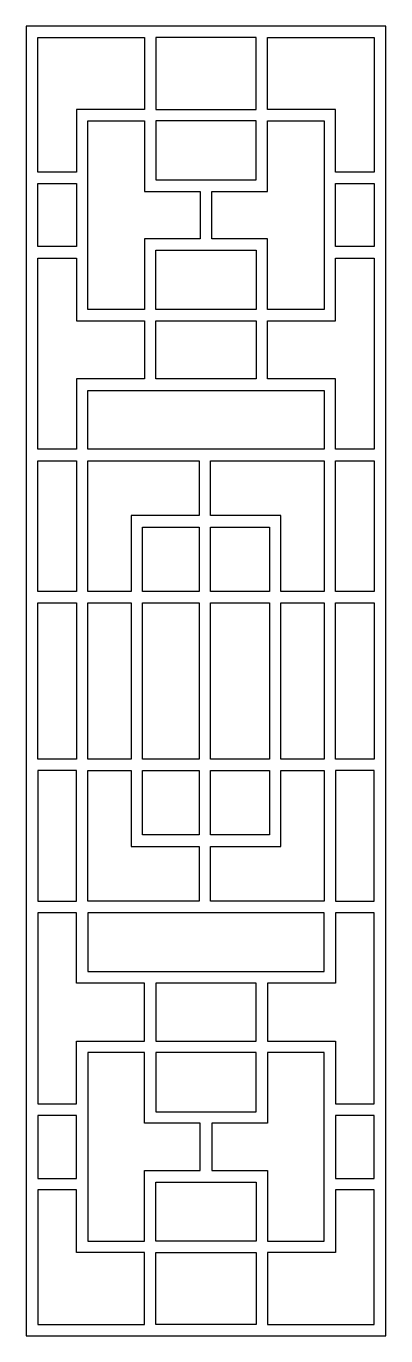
# Model space of a CAD drawing. Header units: centimetres. Extents: x 16.7 to 21.7, y -9 to 9.
import ezdxf

# ---------------------------------------------------------------- set-up
doc = ezdxf.new("R2010")
doc.units = ezdxf.units.CM
doc.header["$MEASUREMENT"] = 0
doc.layers.add('layer 1', color=7, linetype='Continuous')

msp = doc.modelspace()

# ---------------------------------------------------------------- linework, layer by layer
at = {"layer": 'layer 1', "color": 250}
for points, knots in [([(16.71761, 9.00077), (16.71761, 9.00077), (21.65592, 9.00077), (21.65592, 9.00077), (21.65592, 9.00077), (21.65592, 2.54399), (21.65592, -2.54341), (21.65592, -9.00021), (21.65592, -9.00021), (21.65592, -9.00021), (16.71761, -9.00021), (16.71761, -9.00021), (16.71761, -9.00021), (16.71761, -2.54341), (16.71761, 2.54399), (16.71761, 9.00077)], [0, 0, 0, 0, 0.2, 0.2, 0.2, 0.2, 0.4, 0.4, 0.4, 0.4, 0.6, 0.6, 0.6, 0.6, 1, 1, 1, 1]), ([(16.87516, 6.99482), (16.87516, 6.99482), (17.40842, 6.99482), (17.40842, 6.99482), (17.40842, 6.99482), (17.40842, 6.99482), (17.40842, 7.85697), (17.40842, 7.85697), (17.40842, 7.85697), (17.40842, 7.85697), (18.34032, 7.85697), (18.34032, 7.85697), (18.34032, 7.85697), (18.34032, 7.85697), (18.34032, 8.84379), (18.34032, 8.84379), (18.34032, 8.84379), (18.34032, 8.84379), (16.87516, 8.84379), (16.87516, 8.84379), (16.87516, 8.84379), (16.87516, 8.84379), (16.87516, 6.99482), (16.87516, 6.99482)], [0, 0, 0, 0, 0.14285714, 0.14285714, 0.14285714, 0.14285714, 0.28571429, 0.28571429, 0.28571429, 0.28571429, 0.42857143, 0.42857143, 0.42857143, 0.42857143, 0.57142857, 0.57142857, 0.57142857, 0.57142857, 0.71428571, 0.71428571, 0.71428571, 0.71428571, 1, 1, 1, 1]), ([(19.87559, 8.84379), (19.87559, 8.84379), (19.87559, 7.85697), (19.87559, 7.85697), (19.87559, 7.85697), (19.87559, 7.85697), (18.49798, 7.85697), (18.49798, 7.85697), (18.49798, 7.85697), (18.49798, 7.85697), (18.49798, 8.84379), (18.49798, 8.84379), (18.49798, 8.84379), (18.49798, 8.84379), (19.87559, 8.84379), (19.87559, 8.84379)], [0, 0, 0, 0, 0.2, 0.2, 0.2, 0.2, 0.4, 0.4, 0.4, 0.4, 0.6, 0.6, 0.6, 0.6, 1, 1, 1, 1]), ([(20.96503, 6.99482), (20.96503, 6.99482), (21.49826, 6.99482), (21.49826, 6.99482), (21.49826, 6.99482), (21.49826, 6.99482), (21.49826, 8.84379), (21.49826, 8.84379), (21.49826, 8.84379), (21.49826, 8.84379), (20.03315, 8.84379), (20.03315, 8.84379), (20.03315, 8.84379), (20.03315, 8.84379), (20.03315, 7.85697), (20.03315, 7.85697), (20.03315, 7.85697), (20.03315, 7.85697), (20.96503, 7.85697), (20.96503, 7.85697), (20.96503, 7.85697), (20.96503, 7.85697), (20.96503, 6.99482), (20.96503, 6.99482)], [0, 0, 0, 0, 0.14285714, 0.14285714, 0.14285714, 0.14285714, 0.28571429, 0.28571429, 0.28571429, 0.28571429, 0.42857143, 0.42857143, 0.42857143, 0.42857143, 0.57142857, 0.57142857, 0.57142857, 0.57142857, 0.71428571, 0.71428571, 0.71428571, 0.71428571, 1, 1, 1, 1]), ([(19.10798, 6.07806), (19.10798, 6.07806), (19.10798, 6.73014), (19.10798, 6.73014), (19.10798, 6.73014), (19.10798, 6.73014), (18.34032, 6.73014), (18.34032, 6.73014), (18.34032, 6.73014), (18.34032, 6.73014), (18.34032, 7.69997), (18.34032, 7.69997), (18.34032, 7.69997), (18.34032, 7.69997), (17.56607, 7.69997), (17.56607, 7.69997), (17.56607, 7.69997), (17.56607, 7.69997), (17.56607, 5.10816), (17.56607, 5.10816), (17.56607, 5.10816), (17.56607, 5.10816), (18.34032, 5.10816), (18.34032, 5.10816), (18.34032, 5.10816), (18.34032, 5.10816), (18.34032, 6.07806), (18.34032, 6.07806), (18.34032, 6.07806), (18.34032, 6.07806), (19.10798, 6.07806), (19.10798, 6.07806)], [0, 0, 0, 0, 0.11111111, 0.11111111, 0.11111111, 0.11111111, 0.22222222, 0.22222222, 0.22222222, 0.22222222, 0.33333333, 0.33333333, 0.33333333, 0.33333333, 0.44444444, 0.44444444, 0.44444444, 0.44444444, 0.55555556, 0.55555556, 0.55555556, 0.55555556, 0.66666667, 0.66666667, 0.66666667, 0.66666667, 0.77777778, 0.77777778, 0.77777778, 0.77777778, 1, 1, 1, 1]), ([(19.87559, 7.69997), (19.87559, 7.69997), (19.87559, 6.88716), (19.87559, 6.88716), (19.87559, 6.88716), (19.87559, 6.88716), (18.49798, 6.88716), (18.49798, 6.88716), (18.49798, 6.88716), (18.49798, 6.88716), (18.49798, 7.69997), (18.49798, 7.69997), (18.49798, 7.69997), (18.49798, 7.69997), (19.87559, 7.69997), (19.87559, 7.69997)], [0, 0, 0, 0, 0.2, 0.2, 0.2, 0.2, 0.4, 0.4, 0.4, 0.4, 0.6, 0.6, 0.6, 0.6, 1, 1, 1, 1]), ([(19.26562, 6.73014), (19.26562, 6.73014), (19.26562, 6.07806), (19.26562, 6.07806), (19.26562, 6.07806), (19.26562, 6.07806), (20.03315, 6.07806), (20.03315, 6.07806), (20.03315, 6.07806), (20.03315, 6.07806), (20.03315, 5.10816), (20.03315, 5.10816), (20.03315, 5.10816), (20.03315, 5.10816), (20.80753, 5.10816), (20.80753, 5.10816), (20.80753, 5.10816), (20.80753, 5.10816), (20.80753, 7.69997), (20.80753, 7.69997), (20.80753, 7.69997), (20.80753, 7.69997), (20.03315, 7.69997), (20.03315, 7.69997), (20.03315, 7.69997), (20.03315, 7.69997), (20.03315, 6.73014), (20.03315, 6.73014), (20.03315, 6.73014), (20.03315, 6.73014), (19.26562, 6.73014), (19.26562, 6.73014)], [0, 0, 0, 0, 0.11111111, 0.11111111, 0.11111111, 0.11111111, 0.22222222, 0.22222222, 0.22222222, 0.22222222, 0.33333333, 0.33333333, 0.33333333, 0.33333333, 0.44444444, 0.44444444, 0.44444444, 0.44444444, 0.55555556, 0.55555556, 0.55555556, 0.55555556, 0.66666667, 0.66666667, 0.66666667, 0.66666667, 0.77777778, 0.77777778, 0.77777778, 0.77777778, 1, 1, 1, 1]), ([(17.40842, 6.83782), (17.40842, 6.83782), (16.87516, 6.83782), (16.87516, 6.83782), (16.87516, 6.83782), (16.87516, 6.83782), (16.87516, 5.97037), (16.87516, 5.97037), (16.87516, 5.97037), (16.87516, 5.97037), (17.40842, 5.97037), (17.40842, 5.97037), (17.40842, 5.97037), (17.40842, 5.97037), (17.40842, 6.83782), (17.40842, 6.83782)], [0, 0, 0, 0, 0.2, 0.2, 0.2, 0.2, 0.4, 0.4, 0.4, 0.4, 0.6, 0.6, 0.6, 0.6, 1, 1, 1, 1]), ([(21.49826, 6.83782), (21.49826, 6.83782), (20.96503, 6.83782), (20.96503, 6.83782), (20.96503, 6.83782), (20.96503, 6.83782), (20.96503, 5.97037), (20.96503, 5.97037), (20.96503, 5.97037), (20.96503, 5.97037), (21.49826, 5.97037), (21.49826, 5.97037), (21.49826, 5.97037), (21.49826, 5.97037), (21.49826, 6.83782), (21.49826, 6.83782)], [0, 0, 0, 0, 0.2, 0.2, 0.2, 0.2, 0.4, 0.4, 0.4, 0.4, 0.6, 0.6, 0.6, 0.6, 1, 1, 1, 1]), ([(16.87516, 3.18547), (16.87516, 3.18547), (17.40842, 3.18547), (17.40842, 3.18547), (17.40842, 3.18547), (17.40842, 3.18547), (17.40842, 4.15148), (17.40842, 4.15148), (17.40842, 4.15148), (17.40842, 4.15148), (18.34032, 4.15148), (18.34032, 4.15148), (18.34032, 4.15148), (18.34032, 4.15148), (18.34032, 4.95123), (18.34032, 4.95123), (18.34032, 4.95123), (18.34032, 4.95123), (17.40842, 4.95123), (17.40842, 4.95123), (17.40842, 4.95123), (17.40842, 4.95123), (17.40842, 5.81337), (17.40842, 5.81337), (17.40842, 5.81337), (17.40842, 5.81337), (16.87516, 5.81337), (16.87516, 5.81337), (16.87516, 5.81337), (16.87516, 5.81337), (16.87516, 3.18547), (16.87516, 3.18547)], [0, 0, 0, 0, 0.11111111, 0.11111111, 0.11111111, 0.11111111, 0.22222222, 0.22222222, 0.22222222, 0.22222222, 0.33333333, 0.33333333, 0.33333333, 0.33333333, 0.44444444, 0.44444444, 0.44444444, 0.44444444, 0.55555556, 0.55555556, 0.55555556, 0.55555556, 0.66666667, 0.66666667, 0.66666667, 0.66666667, 0.77777778, 0.77777778, 0.77777778, 0.77777778, 1, 1, 1, 1]), ([(19.87559, 5.10816), (19.87559, 5.10816), (19.87559, 5.92103), (19.87559, 5.92103), (19.87559, 5.92103), (19.87559, 5.92103), (18.49798, 5.92103), (18.49798, 5.92103), (18.49798, 5.92103), (18.49798, 5.92103), (18.49798, 5.10816), (18.49798, 5.10816), (18.49798, 5.10816), (18.49798, 5.10816), (19.87559, 5.10816), (19.87559, 5.10816)], [0, 0, 0, 0, 0.2, 0.2, 0.2, 0.2, 0.4, 0.4, 0.4, 0.4, 0.6, 0.6, 0.6, 0.6, 1, 1, 1, 1]), ([(20.96503, 3.18547), (20.96503, 3.18547), (21.49826, 3.18547), (21.49826, 3.18547), (21.49826, 3.18547), (21.49826, 3.18547), (21.49826, 5.81337), (21.49826, 5.81337), (21.49826, 5.81337), (21.49826, 5.81337), (20.96503, 5.81337), (20.96503, 5.81337), (20.96503, 5.81337), (20.96503, 5.81337), (20.96503, 4.95123), (20.96503, 4.95123), (20.96503, 4.95123), (20.96503, 4.95123), (20.03315, 4.95123), (20.03315, 4.95123), (20.03315, 4.95123), (20.03315, 4.95123), (20.03315, 4.15148), (20.03315, 4.15148), (20.03315, 4.15148), (20.03315, 4.15148), (20.96503, 4.15148), (20.96503, 4.15148), (20.96503, 4.15148), (20.96503, 4.15148), (20.96503, 3.18547), (20.96503, 3.18547)], [0, 0, 0, 0, 0.11111111, 0.11111111, 0.11111111, 0.11111111, 0.22222222, 0.22222222, 0.22222222, 0.22222222, 0.33333333, 0.33333333, 0.33333333, 0.33333333, 0.44444444, 0.44444444, 0.44444444, 0.44444444, 0.55555556, 0.55555556, 0.55555556, 0.55555556, 0.66666667, 0.66666667, 0.66666667, 0.66666667, 0.77777778, 0.77777778, 0.77777778, 0.77777778, 1, 1, 1, 1]), ([(19.87559, 4.15148), (19.87559, 4.15148), (19.87559, 4.95123), (19.87559, 4.95123), (19.87559, 4.95123), (19.87559, 4.95123), (18.49798, 4.95123), (18.49798, 4.95123), (18.49798, 4.95123), (18.49798, 4.95123), (18.49798, 4.15148), (18.49798, 4.15148), (18.49798, 4.15148), (18.49798, 4.15148), (19.87559, 4.15148), (19.87559, 4.15148)], [0, 0, 0, 0, 0.2, 0.2, 0.2, 0.2, 0.4, 0.4, 0.4, 0.4, 0.6, 0.6, 0.6, 0.6, 1, 1, 1, 1]), ([(17.56607, 3.18547), (17.56607, 3.18547), (20.80753, 3.18547), (20.80753, 3.18547), (20.80753, 3.18547), (20.80753, 3.18547), (20.80753, 3.99452), (20.80753, 3.99452), (20.80753, 3.99452), (20.80753, 3.99452), (17.56607, 3.99452), (17.56607, 3.99452), (17.56607, 3.99452), (17.56607, 3.99452), (17.56607, 3.18547), (17.56607, 3.18547)], [0, 0, 0, 0, 0.2, 0.2, 0.2, 0.2, 0.4, 0.4, 0.4, 0.4, 0.6, 0.6, 0.6, 0.6, 1, 1, 1, 1]), ([(16.87516, 1.23098), (16.87516, 1.23098), (17.40842, 1.23098), (17.40842, 1.23098), (17.40842, 1.23098), (17.40842, 1.23098), (17.40842, 3.02847), (17.40842, 3.02847), (17.40842, 3.02847), (17.40842, 3.02847), (16.87516, 3.02847), (16.87516, 3.02847), (16.87516, 3.02847), (16.87516, 3.02847), (16.87516, 1.23098), (16.87516, 1.23098)], [0, 0, 0, 0, 0.2, 0.2, 0.2, 0.2, 0.4, 0.4, 0.4, 0.4, 0.6, 0.6, 0.6, 0.6, 1, 1, 1, 1]), ([(19.09284, 2.27334), (19.09284, 2.27334), (19.09284, 3.02847), (19.09284, 3.02847), (19.09284, 3.02847), (19.09284, 3.02847), (17.56607, 3.02847), (17.56607, 3.02847), (17.56607, 3.02847), (17.56607, 3.02847), (17.56607, 1.23098), (17.56607, 1.23098), (17.56607, 1.23098), (17.56607, 1.23098), (18.15826, 1.23098), (18.15826, 1.23098), (18.15826, 1.23098), (18.15826, 1.23098), (18.15826, 2.27334), (18.15826, 2.27334), (18.15826, 2.27334), (18.15826, 2.27334), (19.09284, 2.27334), (19.09284, 2.27334)], [0, 0, 0, 0, 0.14285714, 0.14285714, 0.14285714, 0.14285714, 0.28571429, 0.28571429, 0.28571429, 0.28571429, 0.42857143, 0.42857143, 0.42857143, 0.42857143, 0.57142857, 0.57142857, 0.57142857, 0.57142857, 0.71428571, 0.71428571, 0.71428571, 0.71428571, 1, 1, 1, 1]), ([(19.24955, 3.02847), (19.24955, 3.02847), (19.24955, 2.27334), (19.24955, 2.27334), (19.24955, 2.27334), (19.24955, 2.27334), (20.21531, 2.27334), (20.21531, 2.27334), (20.21531, 2.27334), (20.21531, 2.27334), (20.21531, 1.23098), (20.21531, 1.23098), (20.21531, 1.23098), (20.21531, 1.23098), (20.80753, 1.23098), (20.80753, 1.23098), (20.80753, 1.23098), (20.80753, 1.23098), (20.80753, 3.02847), (20.80753, 3.02847), (20.80753, 3.02847), (20.80753, 3.02847), (19.24955, 3.02847), (19.24955, 3.02847)], [0, 0, 0, 0, 0.14285714, 0.14285714, 0.14285714, 0.14285714, 0.28571429, 0.28571429, 0.28571429, 0.28571429, 0.42857143, 0.42857143, 0.42857143, 0.42857143, 0.57142857, 0.57142857, 0.57142857, 0.57142857, 0.71428571, 0.71428571, 0.71428571, 0.71428571, 1, 1, 1, 1]), ([(20.96503, 1.23098), (20.96503, 1.23098), (21.49826, 1.23098), (21.49826, 1.23098), (21.49826, 1.23098), (21.49826, 1.23098), (21.49826, 3.02847), (21.49826, 3.02847), (21.49826, 3.02847), (21.49826, 3.02847), (20.96503, 3.02847), (20.96503, 3.02847), (20.96503, 3.02847), (20.96503, 3.02847), (20.96503, 1.23098), (20.96503, 1.23098)], [0, 0, 0, 0, 0.2, 0.2, 0.2, 0.2, 0.4, 0.4, 0.4, 0.4, 0.6, 0.6, 0.6, 0.6, 1, 1, 1, 1]), ([(18.31584, 1.22879), (18.31584, 1.22879), (19.09284, 1.22879), (19.09284, 1.22879), (19.09284, 1.22879), (19.09284, 1.22879), (19.09284, 2.11635), (19.09284, 2.11635), (19.09284, 2.11635), (19.09284, 2.11635), (18.31584, 2.11635), (18.31584, 2.11635), (18.31584, 2.11635), (18.31584, 2.11635), (18.31584, 1.22879), (18.31584, 1.22879)], [0, 0, 0, 0, 0.2, 0.2, 0.2, 0.2, 0.4, 0.4, 0.4, 0.4, 0.6, 0.6, 0.6, 0.6, 1, 1, 1, 1]), ([(19.24955, 2.11635), (19.24955, 2.11635), (19.24955, 1.22879), (19.24955, 1.22879), (19.24955, 1.22879), (19.24955, 1.22879), (20.05767, 1.22879), (20.05767, 1.22879), (20.05767, 1.22879), (20.05767, 1.22879), (20.05767, 2.11635), (20.05767, 2.11635), (20.05767, 2.11635), (20.05767, 2.11635), (19.24955, 2.11635), (19.24955, 2.11635)], [0, 0, 0, 0, 0.2, 0.2, 0.2, 0.2, 0.4, 0.4, 0.4, 0.4, 0.6, 0.6, 0.6, 0.6, 1, 1, 1, 1]), ([(17.40842, 1.074), (17.40842, 1.074), (16.87516, 1.074), (16.87516, 1.074), (16.87516, 1.074), (16.87516, 0.33127), (16.87516, -0.33072), (16.87516, -1.07343), (16.87516, -1.07343), (16.87516, -1.07343), (17.40842, -1.07343), (17.40842, -1.07343), (17.40842, -1.07343), (17.40842, -0.33072), (17.40842, 0.33127), (17.40842, 1.074)], [0, 0, 0, 0, 0.2, 0.2, 0.2, 0.2, 0.4, 0.4, 0.4, 0.4, 0.6, 0.6, 0.6, 0.6, 1, 1, 1, 1]), ([(18.05858, -1.07343), (18.05858, -1.07343), (18.05858, -1.07293), (18.05858, -1.07293), (18.05858, -1.07293), (18.05858, -1.07293), (18.15826, -1.07293), (18.15826, -1.07293), (18.15826, -1.07293), (18.15826, -1.07293), (18.15826, 1.07313), (18.15826, 1.07313), (18.15826, 1.07313), (18.15826, 1.07313), (18.05858, 1.07313), (18.05858, 1.07313), (18.05858, 1.07313), (18.05858, 1.07313), (18.05858, 1.074), (18.05858, 1.074), (18.05858, 1.074), (18.05858, 1.074), (17.56607, 1.074), (17.56607, 1.074), (17.56607, 1.074), (17.56607, 0.33127), (17.56607, -0.33072), (17.56607, -1.07343), (17.56607, -1.07343), (17.56607, -1.07343), (18.05858, -1.07343), (18.05858, -1.07343)], [0, 0, 0, 0, 0.11111111, 0.11111111, 0.11111111, 0.11111111, 0.22222222, 0.22222222, 0.22222222, 0.22222222, 0.33333333, 0.33333333, 0.33333333, 0.33333333, 0.44444444, 0.44444444, 0.44444444, 0.44444444, 0.55555556, 0.55555556, 0.55555556, 0.55555556, 0.66666667, 0.66666667, 0.66666667, 0.66666667, 0.77777778, 0.77777778, 0.77777778, 0.77777778, 1, 1, 1, 1]), ([(18.31584, -1.07293), (18.31584, -1.07293), (19.09284, -1.07293), (19.09284, -1.07293), (19.09284, -1.07293), (19.09284, -1.07293), (19.09284, 1.07313), (19.09284, 1.07313), (19.09284, 1.07313), (19.09284, 1.07313), (18.31584, 1.07313), (18.31584, 1.07313), (18.31584, 1.07313), (18.31584, 1.07313), (18.31584, -1.07293), (18.31584, -1.07293)], [0, 0, 0, 0, 0.2, 0.2, 0.2, 0.2, 0.4, 0.4, 0.4, 0.4, 0.6, 0.6, 0.6, 0.6, 1, 1, 1, 1]), ([(20.05767, 1.07313), (20.05767, 1.07313), (19.24955, 1.07313), (19.24955, 1.07313), (19.24955, 1.07313), (19.24955, 1.07313), (19.24955, -1.07293), (19.24955, -1.07293), (19.24955, -1.07293), (19.24955, -1.07293), (20.05767, -1.07293), (20.05767, -1.07293), (20.05767, -1.07293), (20.05767, -1.07293), (20.05767, 1.07313), (20.05767, 1.07313)], [0, 0, 0, 0, 0.2, 0.2, 0.2, 0.2, 0.4, 0.4, 0.4, 0.4, 0.6, 0.6, 0.6, 0.6, 1, 1, 1, 1]), ([(20.28378, 1.074), (20.28378, 1.074), (20.28378, 1.07313), (20.28378, 1.07313), (20.28378, 1.07313), (20.28378, 1.07313), (20.21531, 1.07313), (20.21531, 1.07313), (20.21531, 1.07313), (20.21531, 1.07313), (20.21531, -1.07293), (20.21531, -1.07293), (20.21531, -1.07293), (20.21531, -1.07293), (20.28378, -1.07293), (20.28378, -1.07293), (20.28378, -1.07293), (20.28378, -1.07293), (20.28378, -1.07343), (20.28378, -1.07343), (20.28378, -1.07343), (20.28378, -1.07343), (20.80753, -1.07343), (20.80753, -1.07343), (20.80753, -1.07343), (20.80753, -0.33072), (20.80753, 0.33127), (20.80753, 1.074), (20.80753, 1.074), (20.80753, 1.074), (20.28378, 1.074), (20.28378, 1.074)], [0, 0, 0, 0, 0.11111111, 0.11111111, 0.11111111, 0.11111111, 0.22222222, 0.22222222, 0.22222222, 0.22222222, 0.33333333, 0.33333333, 0.33333333, 0.33333333, 0.44444444, 0.44444444, 0.44444444, 0.44444444, 0.55555556, 0.55555556, 0.55555556, 0.55555556, 0.66666667, 0.66666667, 0.66666667, 0.66666667, 0.77777778, 0.77777778, 0.77777778, 0.77777778, 1, 1, 1, 1]), ([(21.49826, 1.074), (21.49826, 1.074), (20.96503, 1.074), (20.96503, 1.074), (20.96503, 1.074), (20.96503, 0.33127), (20.96503, -0.33072), (20.96503, -1.07343), (20.96503, -1.07343), (20.96503, -1.07343), (21.49826, -1.07343), (21.49826, -1.07343), (21.49826, -1.07343), (21.49826, -0.33072), (21.49826, 0.33127), (21.49826, 1.074)], [0, 0, 0, 0, 0.2, 0.2, 0.2, 0.2, 0.4, 0.4, 0.4, 0.4, 0.6, 0.6, 0.6, 0.6, 1, 1, 1, 1]), ([(16.87516, -1.23041), (16.87516, -1.23041), (17.40842, -1.23041), (17.40842, -1.23041), (17.40842, -1.23041), (17.40842, -1.23041), (17.40842, -3.02791), (17.40842, -3.02791), (17.40842, -3.02791), (17.40842, -3.02791), (16.87516, -3.02791), (16.87516, -3.02791), (16.87516, -3.02791), (16.87516, -3.02791), (16.87516, -1.23041), (16.87516, -1.23041)], [0, 0, 0, 0, 0.2, 0.2, 0.2, 0.2, 0.4, 0.4, 0.4, 0.4, 0.6, 0.6, 0.6, 0.6, 1, 1, 1, 1]), ([(19.09284, -3.02791), (19.09284, -3.02791), (19.09284, -2.27278), (19.09284, -2.27278), (19.09284, -2.27278), (19.09284, -2.27278), (18.15826, -2.27278), (18.15826, -2.27278), (18.15826, -2.27278), (18.15826, -2.27278), (18.15826, -1.23041), (18.15826, -1.23041), (18.15826, -1.23041), (18.15826, -1.23041), (17.56607, -1.23041), (17.56607, -1.23041), (17.56607, -1.23041), (17.56607, -1.23041), (17.56607, -3.02791), (17.56607, -3.02791), (17.56607, -3.02791), (17.56607, -3.02791), (19.09284, -3.02791), (19.09284, -3.02791)], [0, 0, 0, 0, 0.14285714, 0.14285714, 0.14285714, 0.14285714, 0.28571429, 0.28571429, 0.28571429, 0.28571429, 0.42857143, 0.42857143, 0.42857143, 0.42857143, 0.57142857, 0.57142857, 0.57142857, 0.57142857, 0.71428571, 0.71428571, 0.71428571, 0.71428571, 1, 1, 1, 1]), ([(19.09284, -2.11578), (19.09284, -2.11578), (19.09284, -1.22852), (19.09284, -1.22852), (19.09284, -1.22852), (19.09284, -1.22852), (18.31584, -1.22852), (18.31584, -1.22852), (18.31584, -1.22852), (18.31584, -1.22852), (18.31584, -2.11578), (18.31584, -2.11578), (18.31584, -2.11578), (18.31584, -2.11578), (19.09284, -2.11578), (19.09284, -2.11578)], [0, 0, 0, 0, 0.2, 0.2, 0.2, 0.2, 0.4, 0.4, 0.4, 0.4, 0.6, 0.6, 0.6, 0.6, 1, 1, 1, 1]), ([(20.05767, -1.22852), (20.05767, -1.22852), (19.24955, -1.22852), (19.24955, -1.22852), (19.24955, -1.22852), (19.24955, -1.22852), (19.24955, -2.11578), (19.24955, -2.11578), (19.24955, -2.11578), (19.24955, -2.11578), (20.05767, -2.11578), (20.05767, -2.11578), (20.05767, -2.11578), (20.05767, -2.11578), (20.05767, -1.22852), (20.05767, -1.22852)], [0, 0, 0, 0, 0.2, 0.2, 0.2, 0.2, 0.4, 0.4, 0.4, 0.4, 0.6, 0.6, 0.6, 0.6, 1, 1, 1, 1]), ([(19.24955, -2.27278), (19.24955, -2.27278), (19.24955, -3.02791), (19.24955, -3.02791), (19.24955, -3.02791), (19.24955, -3.02791), (20.80753, -3.02791), (20.80753, -3.02791), (20.80753, -3.02791), (20.80753, -3.02791), (20.80753, -1.23041), (20.80753, -1.23041), (20.80753, -1.23041), (20.80753, -1.23041), (20.21531, -1.23041), (20.21531, -1.23041), (20.21531, -1.23041), (20.21531, -1.23041), (20.21531, -2.27278), (20.21531, -2.27278), (20.21531, -2.27278), (20.21531, -2.27278), (19.24955, -2.27278), (19.24955, -2.27278)], [0, 0, 0, 0, 0.14285714, 0.14285714, 0.14285714, 0.14285714, 0.28571429, 0.28571429, 0.28571429, 0.28571429, 0.42857143, 0.42857143, 0.42857143, 0.42857143, 0.57142857, 0.57142857, 0.57142857, 0.57142857, 0.71428571, 0.71428571, 0.71428571, 0.71428571, 1, 1, 1, 1]), ([(20.96503, -1.23041), (20.96503, -1.23041), (21.49826, -1.23041), (21.49826, -1.23041), (21.49826, -1.23041), (21.49826, -1.23041), (21.49826, -3.02791), (21.49826, -3.02791), (21.49826, -3.02791), (21.49826, -3.02791), (20.96503, -3.02791), (20.96503, -3.02791), (20.96503, -3.02791), (20.96503, -3.02791), (20.96503, -1.23041), (20.96503, -1.23041)], [0, 0, 0, 0, 0.2, 0.2, 0.2, 0.2, 0.4, 0.4, 0.4, 0.4, 0.6, 0.6, 0.6, 0.6, 1, 1, 1, 1]), ([(16.87516, -3.1849), (16.87516, -3.1849), (17.40842, -3.1849), (17.40842, -3.1849), (17.40842, -3.1849), (17.40842, -3.1849), (17.40842, -4.15095), (17.40842, -4.15095), (17.40842, -4.15095), (17.40842, -4.15095), (18.34032, -4.15095), (18.34032, -4.15095), (18.34032, -4.15095), (18.34032, -4.15095), (18.34032, -4.95062), (18.34032, -4.95062), (18.34032, -4.95062), (18.34032, -4.95062), (17.40842, -4.95062), (17.40842, -4.95062), (17.40842, -4.95062), (17.40842, -4.95062), (17.40842, -5.81284), (17.40842, -5.81284), (17.40842, -5.81284), (17.40842, -5.81284), (16.87516, -5.81284), (16.87516, -5.81284), (16.87516, -5.81284), (16.87516, -5.81284), (16.87516, -3.1849), (16.87516, -3.1849)], [0, 0, 0, 0, 0.11111111, 0.11111111, 0.11111111, 0.11111111, 0.22222222, 0.22222222, 0.22222222, 0.22222222, 0.33333333, 0.33333333, 0.33333333, 0.33333333, 0.44444444, 0.44444444, 0.44444444, 0.44444444, 0.55555556, 0.55555556, 0.55555556, 0.55555556, 0.66666667, 0.66666667, 0.66666667, 0.66666667, 0.77777778, 0.77777778, 0.77777778, 0.77777778, 1, 1, 1, 1]), ([(17.56607, -3.1849), (17.56607, -3.1849), (20.80753, -3.1849), (20.80753, -3.1849), (20.80753, -3.1849), (20.80753, -3.1849), (20.80753, -3.99395), (20.80753, -3.99395), (20.80753, -3.99395), (20.80753, -3.99395), (17.56607, -3.99395), (17.56607, -3.99395), (17.56607, -3.99395), (17.56607, -3.99395), (17.56607, -3.1849), (17.56607, -3.1849)], [0, 0, 0, 0, 0.2, 0.2, 0.2, 0.2, 0.4, 0.4, 0.4, 0.4, 0.6, 0.6, 0.6, 0.6, 1, 1, 1, 1]), ([(20.96503, -3.1849), (20.96503, -3.1849), (21.49826, -3.1849), (21.49826, -3.1849), (21.49826, -3.1849), (21.49826, -3.1849), (21.49826, -5.81284), (21.49826, -5.81284), (21.49826, -5.81284), (21.49826, -5.81284), (20.96503, -5.81284), (20.96503, -5.81284), (20.96503, -5.81284), (20.96503, -5.81284), (20.96503, -4.95062), (20.96503, -4.95062), (20.96503, -4.95062), (20.96503, -4.95062), (20.03315, -4.95062), (20.03315, -4.95062), (20.03315, -4.95062), (20.03315, -4.95062), (20.03315, -4.15095), (20.03315, -4.15095), (20.03315, -4.15095), (20.03315, -4.15095), (20.96503, -4.15095), (20.96503, -4.15095), (20.96503, -4.15095), (20.96503, -4.15095), (20.96503, -3.1849), (20.96503, -3.1849)], [0, 0, 0, 0, 0.11111111, 0.11111111, 0.11111111, 0.11111111, 0.22222222, 0.22222222, 0.22222222, 0.22222222, 0.33333333, 0.33333333, 0.33333333, 0.33333333, 0.44444444, 0.44444444, 0.44444444, 0.44444444, 0.55555556, 0.55555556, 0.55555556, 0.55555556, 0.66666667, 0.66666667, 0.66666667, 0.66666667, 0.77777778, 0.77777778, 0.77777778, 0.77777778, 1, 1, 1, 1]), ([(19.87559, -4.15095), (19.87559, -4.15095), (19.87559, -4.95062), (19.87559, -4.95062), (19.87559, -4.95062), (19.87559, -4.95062), (18.49798, -4.95062), (18.49798, -4.95062), (18.49798, -4.95062), (18.49798, -4.95062), (18.49798, -4.15095), (18.49798, -4.15095), (18.49798, -4.15095), (18.49798, -4.15095), (19.87559, -4.15095), (19.87559, -4.15095)], [0, 0, 0, 0, 0.2, 0.2, 0.2, 0.2, 0.4, 0.4, 0.4, 0.4, 0.6, 0.6, 0.6, 0.6, 1, 1, 1, 1]), ([(19.10798, -6.07746), (19.10798, -6.07746), (19.10798, -6.72961), (19.10798, -6.72961), (19.10798, -6.72961), (19.10798, -6.72961), (18.34032, -6.72961), (18.34032, -6.72961), (18.34032, -6.72961), (18.34032, -6.72961), (18.34032, -7.69942), (18.34032, -7.69942), (18.34032, -7.69942), (18.34032, -7.69942), (17.56607, -7.69942), (17.56607, -7.69942), (17.56607, -7.69942), (17.56607, -7.69942), (17.56607, -5.10762), (17.56607, -5.10762), (17.56607, -5.10762), (17.56607, -5.10762), (18.34032, -5.10762), (18.34032, -5.10762), (18.34032, -5.10762), (18.34032, -5.10762), (18.34032, -6.07746), (18.34032, -6.07746), (18.34032, -6.07746), (18.34032, -6.07746), (19.10798, -6.07746), (19.10798, -6.07746)], [0, 0, 0, 0, 0.11111111, 0.11111111, 0.11111111, 0.11111111, 0.22222222, 0.22222222, 0.22222222, 0.22222222, 0.33333333, 0.33333333, 0.33333333, 0.33333333, 0.44444444, 0.44444444, 0.44444444, 0.44444444, 0.55555556, 0.55555556, 0.55555556, 0.55555556, 0.66666667, 0.66666667, 0.66666667, 0.66666667, 0.77777778, 0.77777778, 0.77777778, 0.77777778, 1, 1, 1, 1]), ([(19.87559, -5.10762), (19.87559, -5.10762), (19.87559, -5.92052), (19.87559, -5.92052), (19.87559, -5.92052), (19.87559, -5.92052), (18.49798, -5.92052), (18.49798, -5.92052), (18.49798, -5.92052), (18.49798, -5.92052), (18.49798, -5.10762), (18.49798, -5.10762), (18.49798, -5.10762), (18.49798, -5.10762), (19.87559, -5.10762), (19.87559, -5.10762)], [0, 0, 0, 0, 0.2, 0.2, 0.2, 0.2, 0.4, 0.4, 0.4, 0.4, 0.6, 0.6, 0.6, 0.6, 1, 1, 1, 1]), ([(19.26562, -6.72961), (19.26562, -6.72961), (19.26562, -6.07746), (19.26562, -6.07746), (19.26562, -6.07746), (19.26562, -6.07746), (20.03315, -6.07746), (20.03315, -6.07746), (20.03315, -6.07746), (20.03315, -6.07746), (20.03315, -5.10762), (20.03315, -5.10762), (20.03315, -5.10762), (20.03315, -5.10762), (20.80753, -5.10762), (20.80753, -5.10762), (20.80753, -5.10762), (20.80753, -5.10762), (20.80753, -7.69942), (20.80753, -7.69942), (20.80753, -7.69942), (20.80753, -7.69942), (20.03315, -7.69942), (20.03315, -7.69942), (20.03315, -7.69942), (20.03315, -7.69942), (20.03315, -6.72961), (20.03315, -6.72961), (20.03315, -6.72961), (20.03315, -6.72961), (19.26562, -6.72961), (19.26562, -6.72961)], [0, 0, 0, 0, 0.11111111, 0.11111111, 0.11111111, 0.11111111, 0.22222222, 0.22222222, 0.22222222, 0.22222222, 0.33333333, 0.33333333, 0.33333333, 0.33333333, 0.44444444, 0.44444444, 0.44444444, 0.44444444, 0.55555556, 0.55555556, 0.55555556, 0.55555556, 0.66666667, 0.66666667, 0.66666667, 0.66666667, 0.77777778, 0.77777778, 0.77777778, 0.77777778, 1, 1, 1, 1]), ([(17.40842, -6.83728), (17.40842, -6.83728), (16.87516, -6.83728), (16.87516, -6.83728), (16.87516, -6.83728), (16.87516, -6.83728), (16.87516, -5.96977), (16.87516, -5.96977), (16.87516, -5.96977), (16.87516, -5.96977), (17.40842, -5.96977), (17.40842, -5.96977), (17.40842, -5.96977), (17.40842, -5.96977), (17.40842, -6.83728), (17.40842, -6.83728)], [0, 0, 0, 0, 0.2, 0.2, 0.2, 0.2, 0.4, 0.4, 0.4, 0.4, 0.6, 0.6, 0.6, 0.6, 1, 1, 1, 1]), ([(21.49826, -6.83728), (21.49826, -6.83728), (20.96503, -6.83728), (20.96503, -6.83728), (20.96503, -6.83728), (20.96503, -6.83728), (20.96503, -5.96977), (20.96503, -5.96977), (20.96503, -5.96977), (20.96503, -5.96977), (21.49826, -5.96977), (21.49826, -5.96977), (21.49826, -5.96977), (21.49826, -5.96977), (21.49826, -6.83728), (21.49826, -6.83728)], [0, 0, 0, 0, 0.2, 0.2, 0.2, 0.2, 0.4, 0.4, 0.4, 0.4, 0.6, 0.6, 0.6, 0.6, 1, 1, 1, 1]), ([(16.87516, -6.99422), (16.87516, -6.99422), (17.40842, -6.99422), (17.40842, -6.99422), (17.40842, -6.99422), (17.40842, -6.99422), (17.40842, -7.85641), (17.40842, -7.85641), (17.40842, -7.85641), (17.40842, -7.85641), (18.34032, -7.85641), (18.34032, -7.85641), (18.34032, -7.85641), (18.34032, -7.85641), (18.34032, -8.8432), (18.34032, -8.8432), (18.34032, -8.8432), (18.34032, -8.8432), (16.87516, -8.8432), (16.87516, -8.8432), (16.87516, -8.8432), (16.87516, -8.8432), (16.87516, -6.99422), (16.87516, -6.99422)], [0, 0, 0, 0, 0.14285714, 0.14285714, 0.14285714, 0.14285714, 0.28571429, 0.28571429, 0.28571429, 0.28571429, 0.42857143, 0.42857143, 0.42857143, 0.42857143, 0.57142857, 0.57142857, 0.57142857, 0.57142857, 0.71428571, 0.71428571, 0.71428571, 0.71428571, 1, 1, 1, 1]), ([(19.87559, -7.69942), (19.87559, -7.69942), (19.87559, -6.88655), (19.87559, -6.88655), (19.87559, -6.88655), (19.87559, -6.88655), (18.49798, -6.88655), (18.49798, -6.88655), (18.49798, -6.88655), (18.49798, -6.88655), (18.49798, -7.69942), (18.49798, -7.69942), (18.49798, -7.69942), (18.49798, -7.69942), (19.87559, -7.69942), (19.87559, -7.69942)], [0, 0, 0, 0, 0.2, 0.2, 0.2, 0.2, 0.4, 0.4, 0.4, 0.4, 0.6, 0.6, 0.6, 0.6, 1, 1, 1, 1]), ([(20.96503, -6.99422), (20.96503, -6.99422), (21.49826, -6.99422), (21.49826, -6.99422), (21.49826, -6.99422), (21.49826, -6.99422), (21.49826, -8.8432), (21.49826, -8.8432), (21.49826, -8.8432), (21.49826, -8.8432), (20.03315, -8.8432), (20.03315, -8.8432), (20.03315, -8.8432), (20.03315, -8.8432), (20.03315, -7.85641), (20.03315, -7.85641), (20.03315, -7.85641), (20.03315, -7.85641), (20.96503, -7.85641), (20.96503, -7.85641), (20.96503, -7.85641), (20.96503, -7.85641), (20.96503, -6.99422), (20.96503, -6.99422)], [0, 0, 0, 0, 0.14285714, 0.14285714, 0.14285714, 0.14285714, 0.28571429, 0.28571429, 0.28571429, 0.28571429, 0.42857143, 0.42857143, 0.42857143, 0.42857143, 0.57142857, 0.57142857, 0.57142857, 0.57142857, 0.71428571, 0.71428571, 0.71428571, 0.71428571, 1, 1, 1, 1]), ([(19.87559, -8.8432), (19.87559, -8.8432), (19.87559, -7.85641), (19.87559, -7.85641), (19.87559, -7.85641), (19.87559, -7.85641), (18.49798, -7.85641), (18.49798, -7.85641), (18.49798, -7.85641), (18.49798, -7.85641), (18.49798, -8.8432), (18.49798, -8.8432), (18.49798, -8.8432), (18.49798, -8.8432), (19.87559, -8.8432), (19.87559, -8.8432)], [0, 0, 0, 0, 0.2, 0.2, 0.2, 0.2, 0.4, 0.4, 0.4, 0.4, 0.6, 0.6, 0.6, 0.6, 1, 1, 1, 1])]:
    msp.add_open_spline(points, degree=3, knots=knots, dxfattribs=at)

doc.saveas('drawing.dxf')
